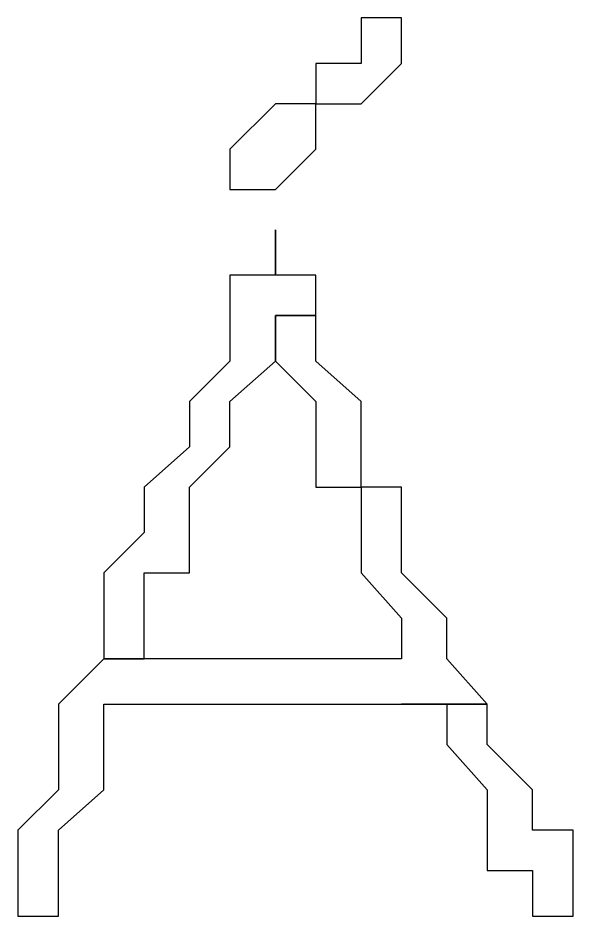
# Model space of a CAD drawing. Header units: millimetres. Extents: x -518.8 to -461.2, y 3.5 to 44.2.
# Drawn here: x -497.6993 to -497.6166, y 34.9556 to 35.0894 of the extents above; entities that cross this region are included whole.
import ezdxf

# ---------------------------------------------------------------- set-up
doc = ezdxf.new("R2010")
doc.units = ezdxf.units.MM
doc.header["$MEASUREMENT"] = 0
doc.layers.add('MYSOLIDS', color=7, linetype='Continuous')

msp = doc.modelspace()

# ---------------------------------------------------------------- linework, layer by layer
at = {"layer": 'MYSOLIDS'}
for points in [[(-497.64814, 35.08943), (-497.64814, 35.08943), (-497.64814, 35.08266), (-497.65491, 35.08266), (-497.65491, 35.07665), (-497.66092, 35.07665), (-497.66092, 35.07665), (-497.66769, 35.06988), (-497.66769, 35.06988), (-497.66769, 35.06386), (-497.66769, 35.06386), (-497.66769, 35.06386), (-497.66769, 35.06386), (-497.66092, 35.06386), (-497.66092, 35.06386), (-497.65491, 35.06988), (-497.65491, 35.06988), (-497.65491, 35.07665), (-497.64814, 35.07665), (-497.64213, 35.08266), (-497.64213, 35.08266), (-497.64213, 35.08266), (-497.64213, 35.08943), (-497.64814, 35.08943), (-497.64814, 35.08943)], [(-497.66092, 35.05785), (-497.66092, 35.05785), (-497.66092, 35.05108), (-497.66769, 35.05108), (-497.66769, 35.05108), (-497.66769, 35.04507), (-497.66769, 35.0383), (-497.67371, 35.03229), (-497.67371, 35.02552), (-497.68047, 35.0195), (-497.68047, 35.0195), (-497.68047, 35.01274), (-497.68047, 35.01274), (-497.68649, 35.00672), (-497.68649, 34.99996), (-497.68649, 34.99996), (-497.68649, 34.99394), (-497.68047, 34.99394), (-497.68047, 34.99394), (-497.68047, 34.99996), (-497.68047, 35.00672), (-497.67371, 35.00672), (-497.67371, 35.01274), (-497.67371, 35.01274), (-497.67371, 35.0195), (-497.67371, 35.0195), (-497.66769, 35.02552), (-497.66769, 35.03229), (-497.66769, 35.03229), (-497.66092, 35.0383), (-497.66092, 35.04507), (-497.65491, 35.04507), (-497.65491, 35.05108), (-497.66092, 35.05108), (-497.66092, 35.05785), (-497.66092, 35.05785)], [(-497.65491, 35.04507), (-497.66092, 35.04507), (-497.66092, 35.04507), (-497.66092, 35.0383), (-497.65491, 35.03229), (-497.65491, 35.03229), (-497.65491, 35.02552), (-497.65491, 35.0195), (-497.64814, 35.0195), (-497.64814, 35.01274), (-497.64814, 35.00672), (-497.64814, 35.00672), (-497.64213, 34.99996), (-497.64213, 34.99394), (-497.68047, 34.99394), (-497.68649, 34.99394), (-497.69325, 34.98717), (-497.69325, 34.98717), (-497.69325, 34.98116), (-497.69325, 34.97439), (-497.69325, 34.97439), (-497.69927, 34.96838), (-497.69927, 34.96236), (-497.69927, 34.96236), (-497.69927, 34.95559), (-497.69927, 34.95559), (-497.69927, 34.95559), (-497.69927, 34.95559), (-497.69325, 34.95559), (-497.69325, 34.96236), (-497.69325, 34.96838), (-497.69325, 34.96838), (-497.68649, 34.97439), (-497.68649, 34.98116), (-497.68649, 34.98116), (-497.68649, 34.98717), (-497.64213, 34.98717), (-497.62934, 34.98717), (-497.63536, 34.99394), (-497.63536, 34.99996), (-497.63536, 34.99996), (-497.64213, 35.00672), (-497.64213, 35.01274), (-497.64213, 35.01274), (-497.64213, 35.0195), (-497.64814, 35.0195), (-497.64814, 35.02552), (-497.64814, 35.03229), (-497.64814, 35.03229), (-497.64814, 35.03229), (-497.65491, 35.0383), (-497.65491, 35.04507), (-497.65491, 35.04507), (-497.65491, 35.04507)], [(-497.62934, 34.98717), (-497.64213, 34.98717), (-497.63536, 34.98717), (-497.63536, 34.98116), (-497.63536, 34.98116), (-497.62934, 34.97439), (-497.62934, 34.96838), (-497.62934, 34.96236), (-497.62258, 34.96236), (-497.62258, 34.95559), (-497.62258, 34.95559), (-497.61656, 34.95559), (-497.61656, 34.95559), (-497.61656, 34.95559), (-497.61656, 34.96236), (-497.61656, 34.96838), (-497.62258, 34.96838), (-497.62258, 34.97439), (-497.62934, 34.98116), (-497.62934, 34.98717), (-497.62934, 34.98717), (-497.62934, 34.98717)]]:
    msp.add_lwpolyline(points, dxfattribs=at)

doc.saveas('drawing.dxf')
